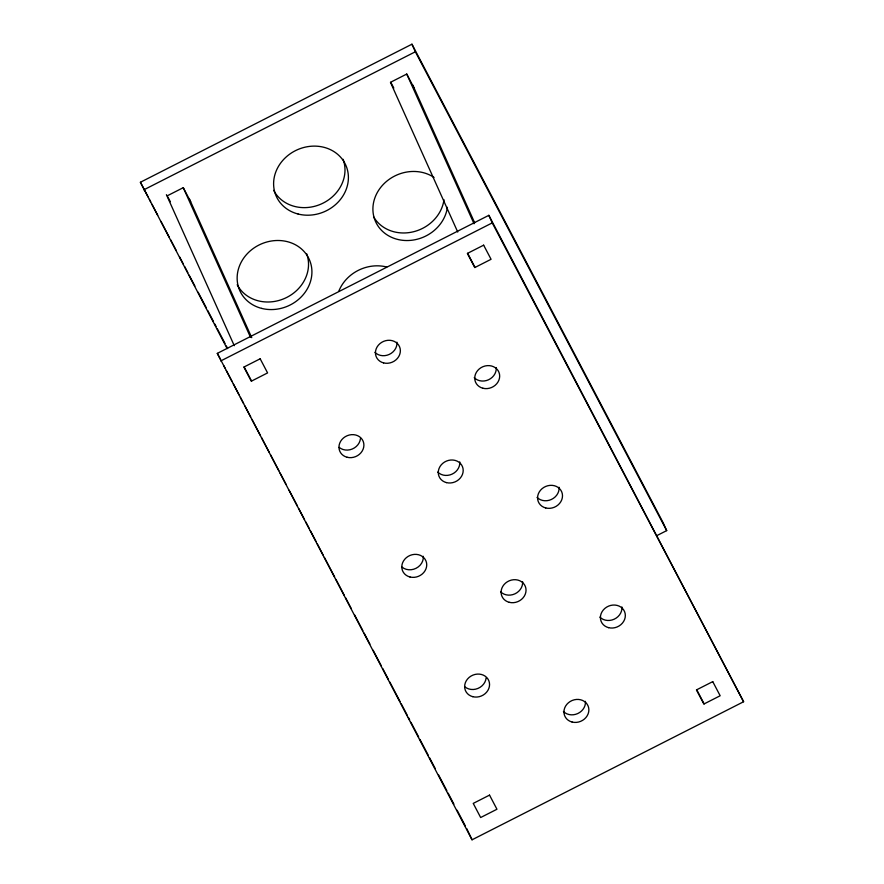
<?xml version="1.0" encoding="UTF-8"?>
<svg xmlns="http://www.w3.org/2000/svg" width="884" height="884" viewBox="0 0 884 884"><rect width="100%" height="100%" fill="white"/><g stroke="black" fill="none" stroke-linecap="round" stroke-linejoin="round"><path stroke-width="1.33" d="M227.155 348.639L140.401 182.259L411.955 44.2L663.287 523.041L666.691 530.621L656.856 535.616M143.805 189.839L415.358 51.769L411.955 44.2M167.242 195.817L183.264 187.673L190.679 201.795M414.165 88.168L406.751 74.046L390.728 82.19L393.811 88.08M217.309 353.379L488.852 215.32L743.599 701.741L472.045 839.8L217.309 353.379L220.514 359.49M220.713 360.959L492.255 222.89L488.852 215.32M415.358 51.769L666.691 530.621M492.255 222.89L743.599 701.741M467.636 253.31L475.039 267.432M696.725 689.774L704.139 703.907M167.861 196.988L170.336 201.696M244.15 366.937L251.564 381.059M140.401 182.259L148.103 196.922M149.385 199.364L150.667 201.806M151.949 204.248L157.717 215.243M160.921 221.354L169.264 237.232M170.546 239.674L176.314 250.669M179.518 256.78L183.364 264.106M184.645 266.548L187.85 272.659M189.132 275.101L194.9 286.096M198.115 292.206L206.447 308.085M207.729 310.527L213.497 321.522M214.779 323.964L216.061 326.406M217.342 328.848L225.044 343.511M226.326 345.953L227.608 348.395M223.718 365.6L225 368.042M226.282 370.484L232.061 381.479M233.343 383.921L239.111 394.916M240.393 397.358L243.597 403.469M244.879 405.911L250.647 416.905M251.929 419.347L260.272 435.226M261.553 437.668L269.244 452.332M270.526 454.774L278.858 470.653M280.14 473.095L285.919 484.089M289.123 490.2L297.455 506.079M298.737 508.521L304.505 519.516M305.787 521.958L309.002 528.068M310.284 530.51L316.052 541.505M317.334 543.947L323.102 554.942M324.384 557.384L334.638 576.921M335.931 579.374L344.263 595.252M345.545 597.694L351.313 608.689M354.517 614.789L362.849 630.668M364.142 633.121L369.91 644.104M373.114 650.215L381.446 666.094M382.728 668.536L388.496 679.531M389.778 681.973L400.043 701.52M401.325 703.962L407.093 714.957M408.375 717.399L409.657 719.841M410.938 722.294L418.64 736.947M419.922 739.389L428.254 755.268M429.536 757.71L435.304 768.704M438.508 774.815L446.851 790.694M448.133 793.136L453.901 804.131M457.105 810.241L465.437 826.12M466.719 828.562L472.045 839.8M412.706 84.919L474.664 222.779M406.751 74.046L474.034 223.751M390.441 82.3L457.746 232.05M189.22 198.546L251.741 337.666M183.264 187.673L250.548 337.379M166.402 194.668L234.26 345.677M444 199.729A38.089 33.791 -24.2 0 1 413.292 231.807A38.089 33.791 -24.2 0 1 373.567 216.779M447.403 207.298A38.089 33.791 -24.2 0 1 398.739 239.674A38.089 33.791 -24.2 0 1 377.501 192.171A38.089 33.791 -24.2 0 1 434.055 177.463M343.08 159.286A38.089 33.791 -24.2 0 1 321.378 203.939A38.089 33.791 -24.2 0 1 273.653 190.347M338.727 291.411A38.089 33.791 -24.2 0 1 386.728 267.001M306.615 253.653A38.089 33.791 -24.2 0 1 284.913 298.306A38.089 33.791 -24.2 0 1 237.188 284.714M423.292 556.29A12.696 11.26 -24.2 0 1 416.099 568.268A12.696 11.26 -24.2 0 1 402.021 567.108M522.588 581.639A12.696 11.26 -24.2 0 1 514.908 593.849A12.696 11.26 -24.2 0 1 500.598 591.772M621.894 606.976A12.696 11.26 -24.2 0 1 614.214 619.187A12.696 11.26 -24.2 0 1 599.893 617.109M396.927 342.207A12.696 11.26 -24.2 0 1 389.236 354.429A12.696 11.26 -24.2 0 1 374.927 352.34M360.451 438.586A12.696 11.26 -24.2 0 1 352.263 449.017A12.696 11.26 -24.2 0 1 339.191 447.392M585.429 701.344A12.696 11.26 -24.2 0 1 577.738 713.554A12.696 11.26 -24.2 0 1 563.428 711.476M486.112 678.006A12.696 11.26 -24.2 0 1 477.924 688.437A12.696 11.26 -24.2 0 1 464.851 686.813M459.757 461.923A12.696 11.26 -24.2 0 1 452.078 474.133A12.696 11.26 -24.2 0 1 437.757 472.056M559.064 487.261A12.696 11.26 -24.2 0 1 551.373 499.471A12.696 11.26 -24.2 0 1 537.063 497.394M496.222 367.556A12.696 11.26 -24.2 0 1 488.543 379.766A12.696 11.26 -24.2 0 1 474.233 377.689M260.172 358.793L243.873 367.07L251.288 381.203L267.587 372.915L260.172 358.793M483.647 245.166L467.36 253.443L474.774 267.576L491.062 259.288L483.647 245.166M489.537 795.114L473.238 803.401L480.653 817.523L496.952 809.247L489.537 795.114M712.747 681.63L696.448 689.918L703.863 704.04L720.162 695.752L712.747 681.63M298.107 214.027A38.089 33.791 -24.2 0 0 347.854 171.739A38.089 33.791 -24.2 0 0 287.046 156.214A38.089 33.791 -24.2 0 0 298.107 214.027M261.631 308.394A38.089 33.791 -24.2 0 0 311.378 266.106A38.089 33.791 -24.2 0 0 250.57 250.592A38.089 33.791 -24.2 0 0 261.631 308.394M347.136 457.271A12.696 11.26 -24.2 0 0 363.722 443.171A12.696 11.26 -24.2 0 0 343.445 438A12.696 11.26 -24.2 0 0 347.136 457.271M482.907 388.242A12.696 11.26 -24.2 0 0 499.493 374.142A12.696 11.26 -24.2 0 0 479.216 368.971A12.696 11.26 -24.2 0 0 482.907 388.242M409.966 576.987A12.696 11.26 -24.2 0 0 426.552 562.887A12.696 11.26 -24.2 0 0 406.286 557.716A12.696 11.26 -24.2 0 0 409.966 576.987M509.272 602.324A12.696 11.26 -24.2 0 0 525.858 588.225A12.696 11.26 -24.2 0 0 505.582 583.053A12.696 11.26 -24.2 0 0 509.272 602.324M545.737 507.957A12.696 11.26 -24.2 0 0 562.323 493.858A12.696 11.26 -24.2 0 0 542.058 488.686A12.696 11.26 -24.2 0 0 545.737 507.957M608.579 627.662A12.696 11.26 -24.2 0 0 625.154 613.562A12.696 11.26 -24.2 0 0 604.888 608.391A12.696 11.26 -24.2 0 0 608.579 627.662M472.807 696.691A12.696 11.26 -24.2 0 0 489.382 682.603A12.696 11.26 -24.2 0 0 469.117 677.431A12.696 11.26 -24.2 0 0 472.807 696.691M383.601 362.904A12.696 11.26 -24.2 0 0 400.187 348.804A12.696 11.26 -24.2 0 0 379.921 343.633A12.696 11.26 -24.2 0 0 383.601 362.904M572.103 722.04A12.696 11.26 -24.2 0 0 588.689 707.94A12.696 11.26 -24.2 0 0 568.423 702.769A12.696 11.26 -24.2 0 0 572.103 722.04M446.442 482.609A12.696 11.26 -24.2 0 0 463.017 468.52A12.696 11.26 -24.2 0 0 442.751 463.349A12.696 11.26 -24.2 0 0 446.442 482.609"/></g></svg>
